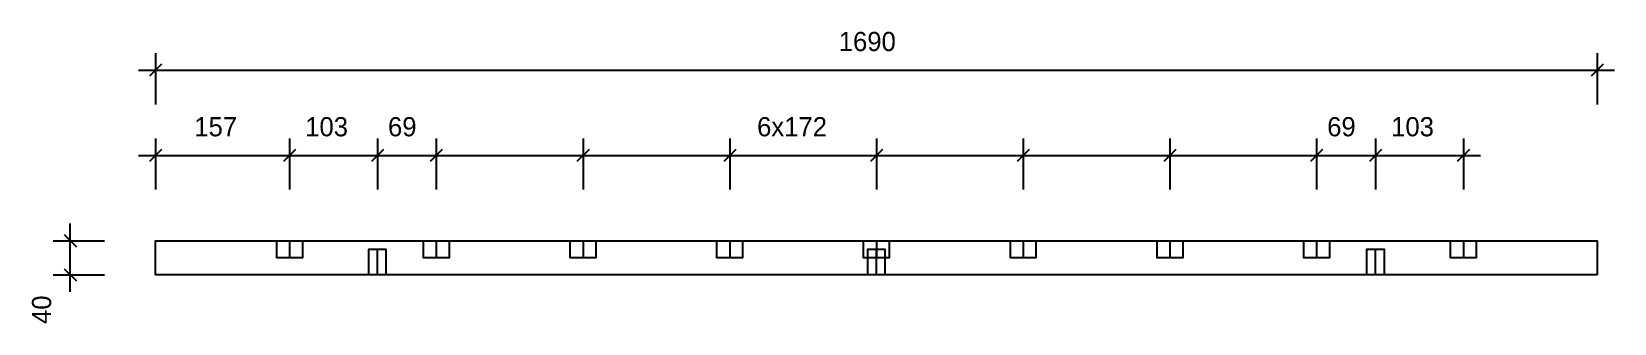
# Model space of a CAD drawing. Header units: millimetres. Extents: x -145 to 1710, y -57 to 285.
import ezdxf
from ezdxf.enums import TextEntityAlignment as Align

# ---------------------------------------------------------------- set-up
doc = ezdxf.new("R2010")
doc.units = ezdxf.units.MM
for name, color, linetype in [('CONTOUR', 7, 'CONTINUOUS'), ('DIMLINES', 7, 'CONTINUOUS'), ('DIMLINESTEXT', 7, 'CONTINUOUS'), ('DRILLINGSSIDE', 7, 'CONTINUOUS')]:
    doc.layers.add(name, color=color, linetype=linetype)

msp = doc.modelspace()

# ---------------------------------------------------------------- linework, layer by layer
at = {"layer": 'CONTOUR', "color": 0, "linetype": '0'}
msp.add_lwpolyline([(1690.001, 0), (0, 0), (0, 40), (1690.001, 40), (1690.001, 0)], dxfattribs=at)
at = {"layer": 'DIMLINES', "color": 0}
for p, q in [((0, 260), (0, 200)), ((1690.001, 260), (1690.001, 200)), ((7.071, 247.071), (-7.071, 232.929)), ((1697.072, 247.071), (1682.93, 232.929)), ((-20, 240), (1710.001, 240)), ((0, 160), (0, 100)), ((157, 160), (157, 100)), ((260, 160), (260, 100)), ((329, 160), (329, 100)), ((501, 160), (501, 100)), ((673, 160), (673, 100)), ((845.001, 160), (845.001, 100)), ((1017.001, 160), (1017.001, 100)), ((1189.001, 160), (1189.001, 100)), ((1361.001, 160), (1361.001, 100)), ((1430.001, 160), (1430.001, 100)), ((1533.001, 160), (1533.001, 100)), ((-20, 140), (1553.001, 140)), ((7.071, 147.071), (-7.071, 132.929)), ((164.071, 147.071), (149.929, 132.929)), ((267.071, 147.071), (252.929, 132.929)), ((336.071, 147.071), (321.929, 132.929)), ((508.071, 147.071), (493.929, 132.929)), ((680.071, 147.071), (665.929, 132.929)), ((852.072, 147.071), (837.929, 132.929)), ((1024.072, 147.071), (1009.93, 132.929)), ((1196.072, 147.071), (1181.93, 132.929)), ((1368.072, 147.071), (1353.93, 132.929)), ((1437.072, 147.071), (1422.93, 132.929)), ((1540.072, 147.071), (1525.93, 132.929)), ((-100, -20), (-100, 60)), ((-120, 40), (-60, 40)), ((-107.071, 47.071), (-92.929, 32.929)), ((-120, 0), (-60, 0)), ((-107.071, 7.071), (-92.929, -7.071))]:
    msp.add_line(p, q, dxfattribs=at)
at = {"layer": 'DRILLINGSSIDE', "color": 3}
for p, q in [((157, 40), (157, 20)), ((329, 40), (329, 20)), ((501, 40), (501, 20)), ((673, 40), (673, 20)), ((845.001, 40), (845.001, 20)), ((1017.001, 40), (1017.001, 20)), ((1189.001, 40), (1189.001, 20)), ((1361.001, 40), (1361.001, 20)), ((1533.001, 40), (1533.001, 20)), ((260, 0), (260, 30)), ((845.001, 0), (845.001, 30)), ((1430.001, 0), (1430.001, 30))]:
    msp.add_line(p, q, dxfattribs=at)
at = {"layer": 'DRILLINGSSIDE', "color": 3, "linetype": '3'}
for points in [[(172, 40), (172, 20), (142, 20), (142, 40)], [(344, 40), (344, 20), (314, 20), (314, 40)], [(516, 40), (516, 20), (486, 20), (486, 40)], [(688, 40), (688, 20), (658, 20), (658, 40)], [(860.001, 40), (860.001, 20), (830.001, 20), (830.001, 40)], [(1032.001, 40), (1032.001, 20), (1002.001, 20), (1002.001, 40)], [(1204.001, 40), (1204.001, 20), (1174.001, 20), (1174.001, 40)], [(1376.001, 40), (1376.001, 20), (1346.001, 20), (1346.001, 40)], [(1548.001, 40), (1548.001, 20), (1518.001, 20), (1518.001, 40)], [(250, 0), (250, 30), (270, 30), (270, 0)], [(835.001, 0), (835.001, 30), (855.001, 30), (855.001, 0)], [(1420.001, 0), (1420.001, 30), (1440.001, 30), (1440.001, 0)]]:
    msp.add_lwpolyline(points, dxfattribs=at)

# ---------------------------------------------------------------- texts
at = {"layer": 'DIMLINESTEXT'}
for s, p in [('1690', (800.779, 285)), ('157', (45.334, 185)), ('103', (175.334, 185)), ('69', (272.39, 185)), ('6x172', (705.051, 185)), ('69', (1373.39, 185)), ('103', (1448.335, 185))]:
    msp.add_text(s, height=22.5, dxfattribs=at).set_placement(p, align=Align.TOP_LEFT)
msp.add_text('40', height=22.5, rotation=90, dxfattribs=at).set_placement((-145, -57.721), align=Align.TOP_LEFT)

doc.saveas('drawing.dxf')
